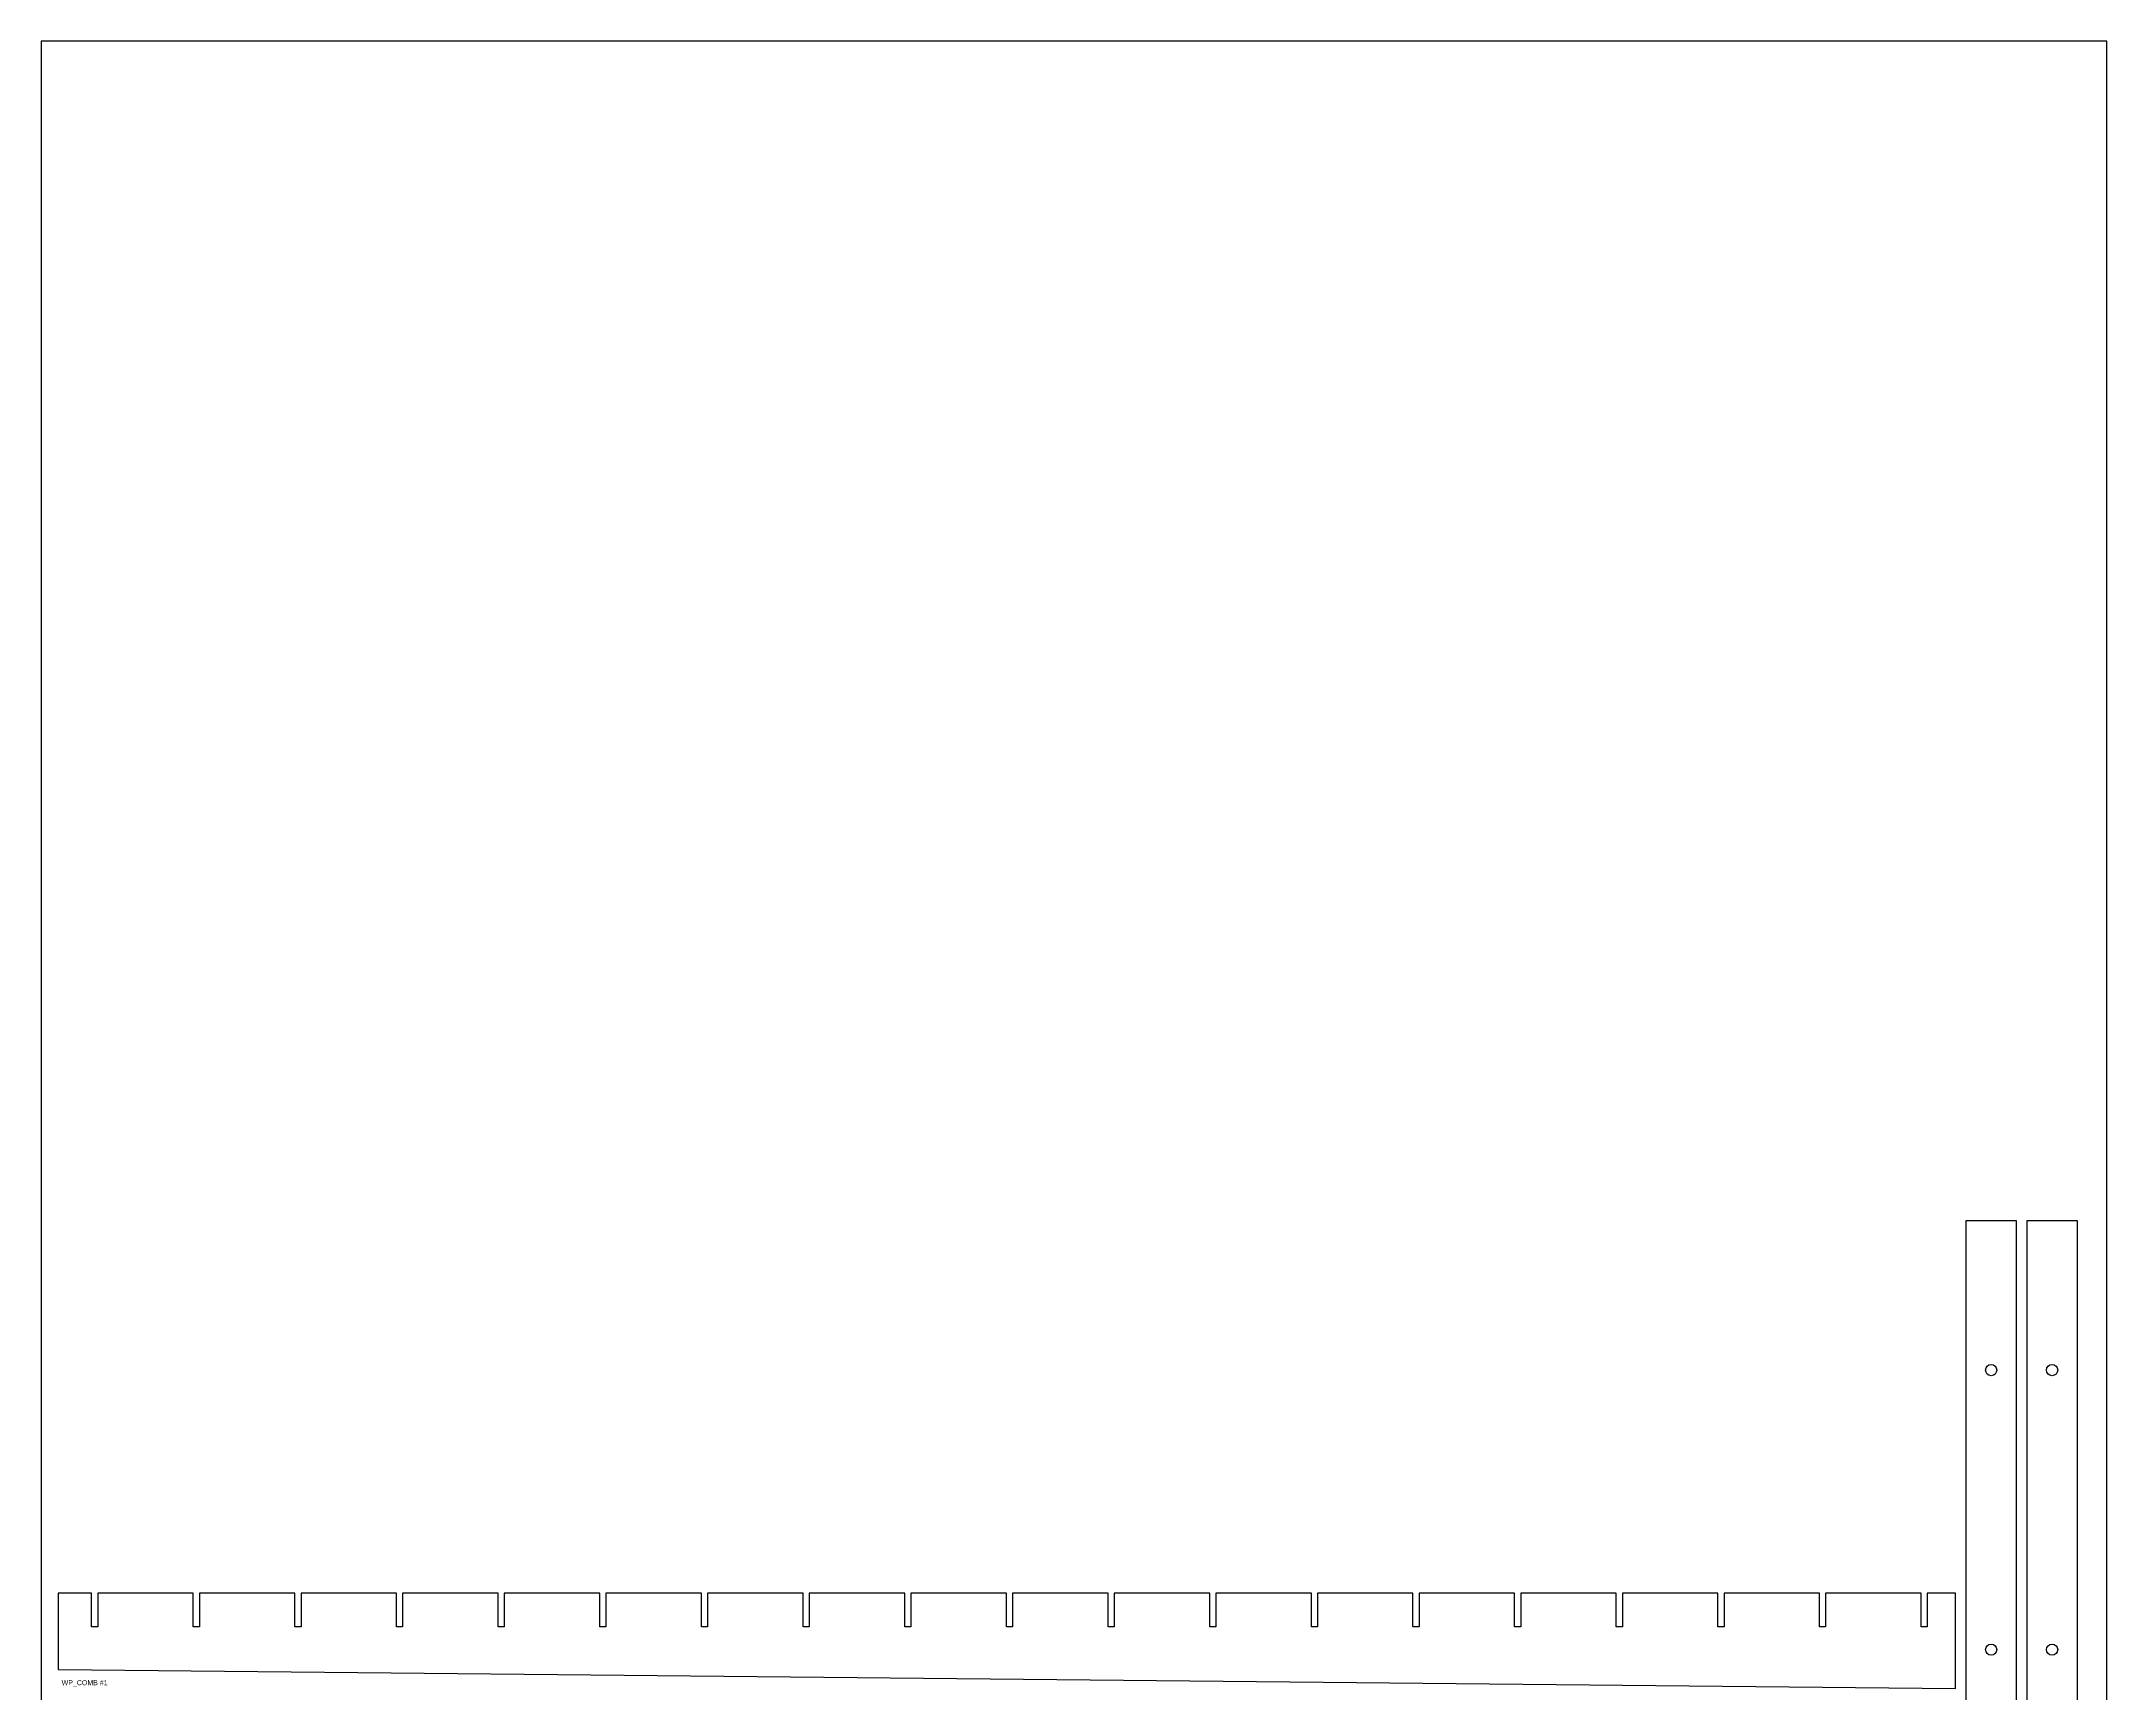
# Model space of a CAD drawing. Header units: millimetres. Extents: x 0 to 1219, y 0 to 2438.
# Drawn here: x 0 to 1219, y 1463 to 2438 of the extents above; entities that cross this region are included whole.
import ezdxf

# ---------------------------------------------------------------- set-up
doc = ezdxf.new("R2010")
doc.units = ezdxf.units.MM
for name, color, linetype in [('CUT_HOLES', 7, 'Continuous'), ('CUT_OUTER', 7, 'Continuous'), ('PART_MARK_NO_CUT', 7, 'Continuous'), ('STOCK_NO_CUT', 7, 'Continuous')]:
    doc.layers.add(name, color=color, linetype=linetype)

msp = doc.modelspace()

# ---------------------------------------------------------------- linework, layer by layer
at = {"layer": 'CUT_HOLES'}
for centre in [(1151, 1654), (1187, 1654), (1151, 1489), (1187, 1489)]:
    msp.add_circle(centre, 3.3, dxfattribs=at)
at = {"layer": 'CUT_OUTER'}
for points in [[(1136, 1136), (1166, 1136), (1166, 1742.1), (1136, 1742.1)], [(1172, 1136), (1202, 1136), (1202, 1742.1), (1172, 1742.1)], [(10, 1477.2), (1130, 1466), (1130, 1522.4), (1113.3, 1522.4), (1113.3, 1502.4), (1109.7, 1502.4), (1109.7, 1522.4), (1053.3, 1522.4), (1053.3, 1502.4), (1049.7, 1502.4), (1049.7, 1522.4), (993.3, 1522.4), (993.3, 1502.4), (989.7, 1502.4), (989.7, 1522.4), (933.3, 1522.4), (933.3, 1502.4), (929.7, 1502.4), (929.7, 1522.4), (873.3, 1522.4), (873.3, 1502.4), (869.7, 1502.4), (869.7, 1522.4), (813.3, 1522.4), (813.3, 1502.4), (809.7, 1502.4), (809.7, 1522.4), (753.3, 1522.4), (753.3, 1502.4), (749.7, 1502.4), (749.7, 1522.4), (693.3, 1522.4), (693.3, 1502.4), (689.7, 1502.4), (689.7, 1522.4), (633.3, 1522.4), (633.3, 1502.4), (629.7, 1502.4), (629.7, 1522.4), (573.3, 1522.4), (573.3, 1502.4), (569.7, 1502.4), (569.7, 1522.4), (513.3, 1522.4), (513.3, 1502.4), (509.7, 1502.4), (509.7, 1522.4), (453.3, 1522.4), (453.3, 1502.4), (449.7, 1502.4), (449.7, 1522.4), (393.3, 1522.4), (393.3, 1502.4), (389.7, 1502.4), (389.7, 1522.4), (333.3, 1522.4), (333.3, 1502.4), (329.7, 1502.4), (329.7, 1522.4), (273.3, 1522.4), (273.3, 1502.4), (269.7, 1502.4), (269.7, 1522.4), (213.3, 1522.4), (213.3, 1502.4), (209.7, 1502.4), (209.7, 1522.4), (153.3, 1522.4), (153.3, 1502.4), (149.7, 1502.4), (149.7, 1522.4), (93.3, 1522.4), (93.3, 1502.4), (89.7, 1502.4), (89.7, 1522.4), (33.3, 1522.4), (33.3, 1502.4), (29.7, 1502.4), (29.7, 1522.4), (10, 1522.4)]]:
    msp.add_lwpolyline(points, close=True, dxfattribs=at)
at = {"layer": 'STOCK_NO_CUT'}
msp.add_lwpolyline([(0, 0), (1219.2, 0), (1219.2, 2438.4), (0, 2438.4)], close=True, dxfattribs=at)

# ---------------------------------------------------------------- texts
at = {"layer": 'PART_MARK_NO_CUT'}
msp.add_text('WP_COMB #1', height=3, dxfattribs=at).set_placement((12, 1468))

doc.saveas('drawing.dxf')
